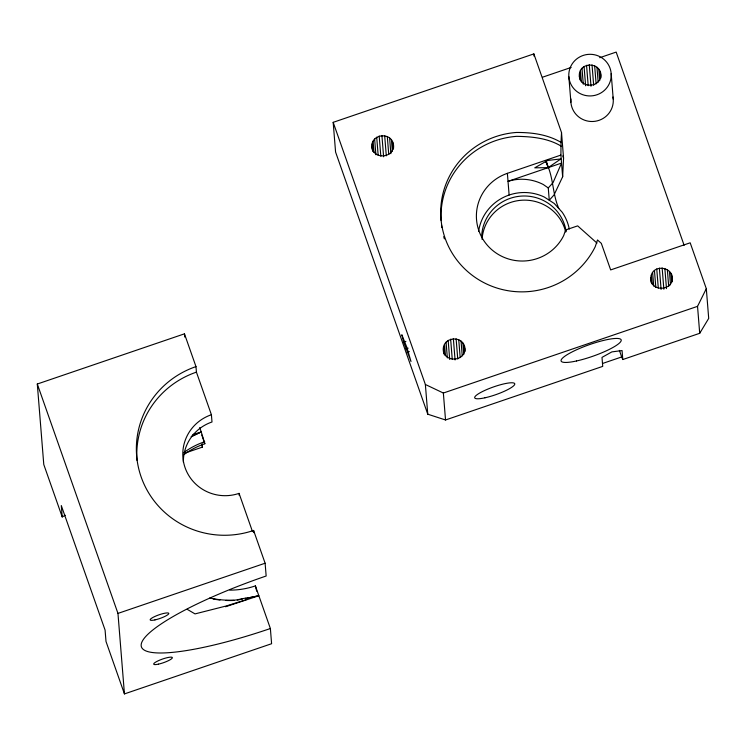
<?xml version="1.0" encoding="UTF-8"?>
<svg xmlns="http://www.w3.org/2000/svg" width="746" height="746" viewBox="0 0 746 746"><rect width="100%" height="100%" fill="white"/><g stroke="black" fill="none" stroke-linecap="round" stroke-linejoin="round"><path stroke-width="1.12" d="M561.02 142.365L561.514 132.546L533.856 53.898L333.182 122.335L335.579 152.044L427.766 414.198L445.53 419.979L602.721 366.379L601.994 357.39L611.86 351.898L622.061 350.555L622.789 359.535L699.711 333.303L708.7 318.393L706.313 288.683L690.181 242.804L610.666 269.921L601.323 243.364L597.518 239.97L595.187 246.805A81.37 79.794 -4.6 0 1 454.612 256.904A81.37 79.794 -4.6 0 1 516.363 132.471C531.739 132.378 547.62 134.411 561.02 142.365L560.899 155.084L562.643 176.783L554.036 194.93L549.27 200.254L548.273 187.955L553.047 182.63L561.542 163.094L508.026 181.343A46.69 45.431 42.3 0 1 543.265 184.495L548.273 187.955M562.643 176.783L563.566 158.115L561.514 132.546M372.338 149.965C367.61 132.424 395.576 130.429 393.506 148.445M393.235 145.069C394.597 158.404 372.618 159.989 372.067 146.589M443.777 353.128C439.058 335.597 467.024 333.593 464.954 351.608M464.683 348.242C466.036 361.577 444.066 363.162 443.506 349.762M579.605 78.144C576.108 61.051 603.16 60.594 600.866 77.761M600.595 74.358C601.957 87.692 579.978 89.278 579.418 75.878M671.857 276.216C675.139 291.089 649.626 292.833 650.866 277.652C651.687 263.179 675.037 266.443 672.221 280.71M596.987 243.093L577.665 225.87L565.599 229.982L563.696 235.568A45.991 45.105 -4.6 0 1 487.931 245.928A45.991 45.105 -4.6 0 1 507.383 173.333L560.899 155.084M699.711 333.303L697.538 306.354L706.313 288.683M183.376 462.184A42.457 41.636 -4.6 0 1 211.995 421.984L211.407 414.729L196.422 372.133L195.984 366.603L184.458 333.835L37.3 384.022L43.781 464.525L62.216 516.95L65.247 515.253M191.629 436.587L201.234 431.906L199.695 427.533M191.153 436.569L200.469 432.242L192.85 434.564M542.603 77.183L571.156 67.448M599.709 57.712L616.177 52.089L684.129 245.313M403.707 342.134L401.814 334.767L406.868 347.356L410.999 361.512L403.707 342.134L405.908 341.379M405.936 348.923L408.137 348.168M407.148 352.354L409.349 351.608M185.101 453.027L202.455 447.106L202.185 443.683M333.182 122.335L425.369 384.488L443.357 393.03L697.538 306.354M602.675 363.433L621.688 356.952L622.789 359.535M229.852 590.133A77.836 76.325 -4.6 0 0 255.393 585.89L270.378 628.524L271.6 643.723L124.442 693.911L117.961 613.408L265.119 563.221L253.593 530.453A88.448 86.732 -4.6 0 1 141.18 477.039A88.448 86.732 -4.6 0 1 195.984 366.603M225.572 606.75L258.853 595.746M237.265 600.101L242.459 599.057M187.237 609.333L195.023 613.902L225.889 606.069L246.124 599.737L245.546 598.096L236.202 599.989A88.448 86.732 -4.6 0 1 209.785 597.984M561.337 146.235C547.928 138.141 532.038 136.583 516.67 136.341A81.37 79.794 -4.6 0 0 441.128 220.611M545.494 161.239C553.784 176.056 552.059 193.298 558.819 208.507M201.234 431.906L204.852 443.739A77.836 76.325 -4.6 0 0 183.917 454.612M562.801 155.933L563.566 158.115M619.385 350.396L621.688 356.952M211.407 414.729A42.457 41.636 -4.6 0 0 185.101 467.742A42.457 41.636 -4.6 0 0 239.065 493.376L252.502 531.609M201.784 435.002L204.852 443.739M256.708 591.205L255.393 585.89M201.69 444.924L202.455 447.106M37.3 384.022L117.961 613.408M124.442 693.911L106.007 641.476L105.083 630.072L61.293 505.546L62.216 516.95M545.895 161.071L548.161 167.663L560.88 158.926L547.583 160.474L534.751 167.831L548.161 167.663L546.342 160.94M672.043 278.929L672.221 281.177M670.971 273.651L671.689 282.631M669.423 271.395L670.514 284.869M667.344 269.614L668.696 286.455M664.854 268.42L666.486 288.627M662.14 267.898L663.856 289.234M659.371 268.084L661.096 289.42M656.75 268.97L658.289 288.059M654.447 270.49L655.809 287.331M652.629 272.542L653.71 286.016M651.398 274.985L652.125 283.965M650.866 277.652L651.23 282.603M611.179 73.602A21.224 20.813 -4.6 0 1 580.705 93.865A21.224 20.813 -4.6 0 1 578.141 57.899A21.224 20.813 -4.6 0 1 611.179 73.602L613.24 99.162M600.045 71.7L600.586 78.498M598.805 69.266L599.719 80.605M596.968 67.243L598.152 81.976M594.655 65.751L596.119 83.878M592.035 64.893L593.676 85.296M589.265 64.734L591 86.266M586.552 65.284L588.193 85.687M584.071 66.506L585.619 85.771M582.001 68.315L583.279 84.186M580.472 70.59L581.386 81.92M579.595 73.164L580.136 79.971M568.834 76.642L570.895 102.211M565.599 229.982L565.766 232.062M533.856 53.898L534.033 56.127M507.383 173.333L509.126 195.032M464.124 345.584L464.581 351.198M462.893 343.151L463.798 354.378M461.056 341.127L462.231 355.721M458.743 339.635L460.189 357.595M456.114 338.777L457.746 358.994M453.354 338.619L455.069 359.954M450.64 339.169L452.262 359.385M448.16 340.39L449.698 359.479M446.08 342.2L447.348 357.921M444.56 344.475L445.455 355.702M443.674 347.049L444.308 354.91M443.357 393.03L445.53 419.979M425.369 384.488L427.766 414.198M392.685 142.411L393.226 149.144M391.445 139.987L392.349 151.214M389.608 137.954L390.876 153.676M387.305 136.462L388.75 154.431M384.675 135.604L386.297 155.821M381.905 135.455L383.621 156.791M379.192 136.005L380.824 156.212M376.711 137.227L378.157 155.187M374.641 139.026L375.9 154.748M373.112 141.302L374.016 152.529M372.235 143.885L372.795 151.503M265.119 563.221L266.154 576.005A134.439 25.504 -19.4 0 0 141.171 645.607A134.439 25.504 -19.4 0 0 270.378 628.524M253.593 530.453L253.78 532.663M239.065 493.376L239.233 495.456M184.458 333.835L184.719 337.033M183.758 452.58A77.836 76.325 -4.6 0 1 204.693 441.707M233.936 600.446A88.448 86.732 -4.6 0 1 225.824 600.455M220.023 600.017A88.448 86.732 -4.6 0 1 213.188 599.001M137.012 460.394A88.448 86.732 -4.6 0 1 196.422 372.133M481.664 237.415A42.457 41.636 -4.6 0 1 521.137 196.105A42.457 41.636 -4.6 0 1 566.093 231.344M478.606 231.269A45.991 45.105 -4.6 0 1 544.263 197.019L554.269 203.49L562.232 212.284A45.991 45.105 -4.6 0 1 569.273 229.022M612.97 97.008A21.224 20.813 -4.6 0 1 592.995 121.486A21.224 20.813 -4.6 0 1 570.923 98.938M482.075 239.373A42.457 41.636 -4.6 0 1 520.363 200.338A42.457 41.636 -4.6 0 1 565.533 231.204M444.364 238.869A81.37 79.794 -4.6 0 1 443.721 236.641M441.828 227.511A81.37 79.794 -4.6 0 1 441.52 225.208M258.023 595.914L245.574 598.432L258.023 595.914M154.916 619.917A9.903 1.884 -19.4 0 0 168.82 613.454A9.903 1.884 -19.4 0 0 154.646 616.569A9.903 1.884 -19.4 0 0 154.916 619.917M158.469 664.145A9.903 1.884 -19.4 0 0 172.382 657.674A9.903 1.884 -19.4 0 0 158.199 660.788A9.903 1.884 -19.4 0 0 158.469 664.145M576.509 360.971A31.845 6.043 -19.4 0 0 621.231 340.185A31.845 6.043 -19.4 0 0 575.642 350.2A31.845 6.043 -19.4 0 0 576.509 360.971M484.975 397.795A21.224 4.028 -19.4 0 0 514.787 383.938A21.224 4.028 -19.4 0 0 484.396 390.615A21.224 4.028 -19.4 0 0 484.975 397.795"/></g></svg>
